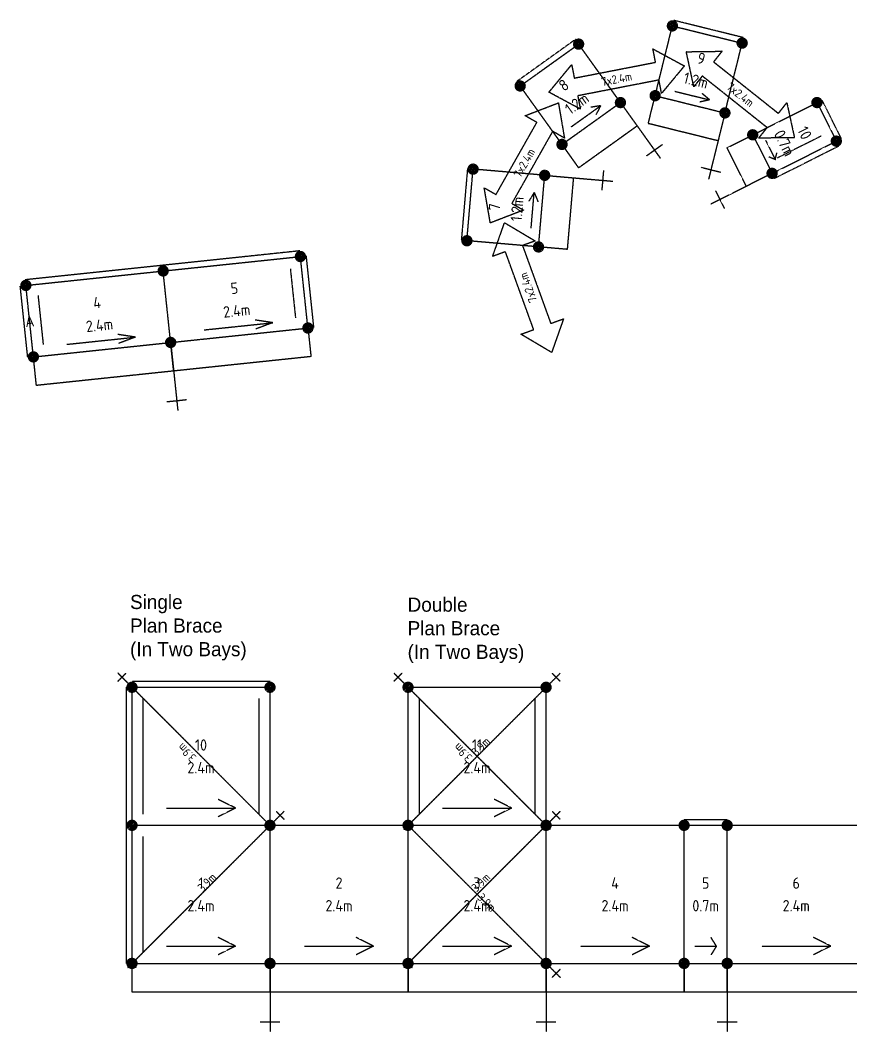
# Model space of a CAD drawing. Header units: millimetres. Extents: x -100 to 108163, y -1208 to 29908.
# Drawn here: x 41118 to 55794, y 6030 to 23901 of the extents above; entities that cross this region are included whole.
import ezdxf
from ezdxf.enums import TextEntityAlignment as Align

# ---------------------------------------------------------------- set-up
doc = ezdxf.new("R2010")
doc.units = ezdxf.units.MM
doc.linetypes.add('KwikScaf_DASHED', pattern=[3.75, 2.5, -1.25])
doc.linetypes.add('KwikScaf_Line', pattern=[1, 1, 0])
doc.layers.get('0').update_dxf_attribs({"linetype": 'CONTINUOUS'})
doc.layers.add('KwikScaf Schematic', color=7, linetype='CONTINUOUS')
doc.styles.add('ARCH', font='archd.shx', dxfattribs={"height": 250})
doc.styles.add('KwikScaf ISO', font='isocp.shx')

msp = doc.modelspace()

# ---------------------------------------------------------------- linework, layer by layer
at = {"layer": 'KwikScaf Schematic', "color": 2, "linetype": 'KwikScaf_Line'}
for p, q in [((52338, 22568), (52642, 23801)), ((52642, 23801), (53875, 23496)), ((49952, 22739), (50985, 23478)), ((51724, 22446), (50985, 23478)), ((53571, 22263), (53875, 23496)), ((50692, 21707), (49952, 22739)), ((52216, 22075), (52338, 22568)), ((52338, 22568), (53571, 22263)), ((52684, 22646), (53300, 22494)), ((53300, 22494), (53165, 22609)), ((50692, 21707), (51724, 22446)), ((50857, 22020), (51374, 22390)), ((51374, 22390), (51198, 22362)), ((51374, 22390), (51291, 22233)), ((51724, 22446), (52020, 22033)), ((53300, 22494), (53127, 22455)), ((53571, 22263), (53449, 21770)), ((52020, 22033), (50987, 21293)), ((52020, 22033), (52427, 21464)), ((53449, 21770), (52216, 22075)), ((50987, 21293), (50692, 21707)), ((52183, 21504), (52468, 21708)), ((53449, 21770), (53281, 21091)), ((49011, 20005), (49120, 21270)), ((50386, 21161), (49120, 21270)), ((53153, 21302), (53493, 21218)), ((50277, 19896), (50386, 21161)), ((50386, 21161), (50892, 21117)), ((50892, 21117), (50783, 19852)), ((50892, 21117), (51589, 21057)), ((51400, 20898), (51430, 21247)), ((50200, 20858), (50107, 20707)), ((50146, 20226), (50200, 20858)), ((50200, 20858), (50266, 20693)), ((50277, 19896), (49011, 20005)), ((50783, 19852), (50277, 19896))]:
    msp.add_line(p, q, dxfattribs=at)
at = {"layer": 'KwikScaf Schematic', "color": 2, "linetype": 'KwikScaf_DASHED'}
for p, q in [((53899, 23593), (52666, 23898)), ((50927, 23560), (49894, 22820)), ((49021, 21279), (48912, 20013))]:
    msp.add_line(p, q, dxfattribs=at)
at = {"layer": 'KwikScaf Schematic', "color": 1, "linetype": 'KwikScaf_Line'}
for p, q in [((52344, 23158), (52299, 23394)), ((52299, 23394), (52854, 23094)), ((52888, 23344), (53519, 23353)), ((53021, 22727), (52888, 23344)), ((53519, 23353), (53370, 23165)), ((50460, 22629), (50862, 23115)), ((50862, 23115), (50908, 22879)), ((50908, 22879), (52344, 23158)), ((52854, 23094), (52451, 22609)), ((53370, 23165), (54515, 22255)), ((53171, 22915), (53021, 22727)), ((54316, 22004), (53171, 22915)), ((52405, 22844), (50969, 22565)), ((52451, 22609), (52405, 22844)), ((51015, 22330), (50460, 22629)), ((50969, 22565), (51015, 22330)), ((50038, 22214), (50627, 22441)), ((50627, 22441), (50734, 21819)), ((54515, 22255), (54664, 22443)), ((54664, 22443), (54798, 21826)), ((50247, 22095), (50038, 22214)), ((49526, 20822), (50247, 22095)), ((54167, 21817), (54316, 22004)), ((50525, 21938), (49804, 20665)), ((50734, 21819), (50525, 21938)), ((54798, 21826), (54167, 21817)), ((49425, 20319), (49317, 20941)), ((49317, 20941), (49526, 20822)), ((49804, 20665), (50013, 20546)), ((50013, 20546), (49425, 20319)), ((49467, 19729), (49676, 20324)), ((49676, 20324), (50219, 20001)), ((50219, 20001), (49993, 19920)), ((49993, 19920), (50492, 18544)), ((43643, 19471), (46069, 19726)), ((46202, 18463), (46069, 19726)), ((49692, 19810), (49467, 19729)), ((50191, 18435), (49692, 19810)), ((41218, 19216), (43643, 19471)), ((43776, 18208), (43643, 19471)), ((41351, 17953), (41218, 19216)), ((45579, 18557), (45267, 18604)), ((50492, 18544), (50718, 18626)), ((50718, 18626), (50508, 18031)), ((43776, 18208), (46202, 18463)), ((44366, 18430), (45579, 18557)), ((45579, 18557), (45284, 18446)), ((46202, 18463), (46255, 17958)), ((49965, 18353), (50191, 18435)), ((41940, 18175), (43153, 18302)), ((43153, 18302), (42842, 18349)), ((43153, 18302), (42858, 18191)), ((50508, 18031), (49965, 18353)), ((41351, 17953), (43776, 18208)), ((43776, 18208), (43829, 17703)), ((43829, 17703), (43776, 18208)), ((41404, 17448), (41351, 17953)), ((46255, 17958), (43829, 17703)), ((43829, 17703), (41404, 17448)), ((43829, 17703), (43902, 17007)), ((43710, 17162), (44058, 17199))]:
    msp.add_line(p, q, dxfattribs=at)
at = {"layer": 'KwikScaf Schematic', "color": 4, "linetype": 'KwikScaf_Line'}
for p, q in [((54062, 21876), (55197, 22446)), ((55197, 22446), (55539, 21765)), ((53608, 21648), (54062, 21876)), ((54062, 21876), (54404, 21195)), ((53950, 20967), (53608, 21648)), ((54289, 21777), (54460, 21437)), ((54404, 21195), (55539, 21765)), ((54460, 21437), (54346, 21486)), ((54460, 21437), (54488, 21557)), ((54404, 21195), (53950, 20967)), ((53950, 20967), (53324, 20653)), ((53402, 20888), (53559, 20575)), ((52849, 9677), (53611, 9677)), ((53611, 7238), (53611, 9677)), ((53420, 7543), (53325, 7695)), ((53039, 7543), (53420, 7543)), ((53420, 7543), (53325, 7390)), ((52849, 7238), (53611, 7238)), ((52849, 6730), (52849, 7238)), ((53611, 7238), (53611, 6730)), ((53611, 6730), (52849, 6730)), ((53611, 6730), (53611, 6030)), ((53436, 6205), (53786, 6205))]:
    msp.add_line(p, q, dxfattribs=at)
at = {"layer": 'KwikScaf Schematic', "color": 4, "linetype": 'KwikScaf_DASHED'}
for p, q in [((55628, 21810), (55286, 22491)), ((55270, 21854), (54493, 21464)), ((55584, 21676), (54449, 21106)), ((53611, 9777), (52849, 9777))]:
    msp.add_line(p, q, dxfattribs=at)
at = {"layer": 'KwikScaf Schematic', "color": 1, "linetype": 'KwikScaf_DASHED'}
for p, q in [((46058, 19826), (43633, 19570)), ((46168, 19737), (46301, 18474)), ((43633, 19570), (41207, 19315)), ((45891, 19506), (45982, 18641)), ((41251, 17942), (41118, 19205)), ((41529, 18173), (41438, 19038))]:
    msp.add_line(p, q, dxfattribs=at)
at = {"layer": 'KwikScaf Schematic', "color": 3, "linetype": 'KwikScaf_Line'}
for p, q in [((45602, 9606), (42845, 12364)), ((42845, 12222), (42986, 12364)), ((50480, 9606), (47723, 12364)), ((47723, 12222), (47864, 12364)), ((47900, 9606), (50658, 12364)), ((50516, 12364), (50658, 12222)), ((43093, 12116), (45532, 12116)), ((43093, 9677), (43093, 12116)), ((45532, 9677), (45532, 12116)), ((47971, 12116), (50410, 12116)), ((47971, 9677), (47971, 12116)), ((50410, 9677), (50410, 12116)), ((44922, 9982), (44617, 10134)), ((49800, 9982), (49495, 10134)), ((43022, 7167), (45780, 9925)), ((43702, 9982), (44922, 9982)), ((44922, 9982), (44617, 9829)), ((45638, 9925), (45780, 9783)), ((47900, 7167), (50658, 9925)), ((48580, 9982), (49800, 9982)), ((49800, 9982), (49495, 9829)), ((50516, 9925), (50658, 9783)), ((43093, 9677), (45532, 9677)), ((43093, 7238), (43093, 9677)), ((45461, 9606), (45602, 9747)), ((45532, 7238), (45532, 9677)), ((45532, 9677), (47971, 9677)), ((47900, 9747), (50658, 6990)), ((48041, 9747), (47900, 9606)), ((47900, 9747), (48041, 9606)), ((47971, 7238), (47971, 9677)), ((47971, 9677), (50410, 9677)), ((50339, 9606), (50480, 9747)), ((50410, 9677), (52849, 9677)), ((50410, 7238), (50410, 9677)), ((52849, 7238), (52849, 9677)), ((53611, 9677), (56050, 9677)), ((44922, 7543), (44617, 7695)), ((47361, 7543), (47056, 7695)), ((49800, 7543), (49495, 7695)), ((52239, 7543), (51934, 7695)), ((55440, 7543), (55135, 7695)), ((43702, 7543), (44922, 7543)), ((44922, 7543), (44617, 7390)), ((46141, 7543), (47361, 7543)), ((47361, 7543), (47056, 7390)), ((48580, 7543), (49800, 7543)), ((49800, 7543), (49495, 7390)), ((51019, 7543), (52239, 7543)), ((52239, 7543), (51934, 7390)), ((54220, 7543), (55440, 7543)), ((55440, 7543), (55135, 7390)), ((43022, 7308), (43163, 7167)), ((43093, 7238), (45532, 7238)), ((43093, 6730), (43093, 7238)), ((45532, 7238), (45532, 6730)), ((45532, 7238), (47971, 7238)), ((45532, 6730), (45532, 7238)), ((47900, 7308), (48041, 7167)), ((47971, 7238), (47971, 6730)), ((47971, 7238), (50410, 7238)), ((47971, 6730), (47971, 7238)), ((50410, 7238), (52849, 7238)), ((50410, 6730), (50410, 7238)), ((50410, 7238), (50410, 6730)), ((52849, 7238), (52849, 6730)), ((53611, 7238), (56050, 7238)), ((53611, 6730), (53611, 7238)), ((50658, 7131), (50516, 6990)), ((45532, 6730), (43093, 6730)), ((45532, 6730), (45532, 6030)), ((47971, 6730), (45532, 6730)), ((50410, 6730), (47971, 6730)), ((52849, 6730), (50410, 6730)), ((50410, 6730), (50410, 6030)), ((56050, 6730), (53611, 6730)), ((45357, 6205), (45707, 6205)), ((50235, 6205), (50585, 6205))]:
    msp.add_line(p, q, dxfattribs=at)
at = {"layer": 'KwikScaf Schematic', "color": 3, "linetype": 'KwikScaf_DASHED'}
for p, q in [((45532, 12216), (43093, 12216)), ((42993, 9677), (42993, 12116)), ((43293, 9877), (43293, 11916)), ((45332, 11916), (45332, 9877)), ((48171, 9877), (48171, 11916)), ((50210, 11916), (50210, 9877)), ((42993, 7238), (42993, 9677)), ((43293, 7438), (43293, 9477))]:
    msp.add_line(p, q, dxfattribs=at)
at = {"layer": 'KwikScaf Schematic', "color": 2, "linetype": 'KwikScaf_Line', "const_width": 100}
for points in [[(52654, 23849, -0.198912), (52685, 23827, -0.198912), (52691, 23789, -0.198912), (52668, 23758, -0.198912), (52630, 23752, -0.198912), (52599, 23775, -0.198912), (52594, 23813, -0.198912), (52616, 23844, -0.198912)], [(53887, 23545, -0.198912), (53918, 23522, -0.198912), (53924, 23484, -0.198912), (53901, 23453, -0.198912), (53863, 23448, -0.198912), (53832, 23470, -0.198912), (53826, 23508, -0.198912), (53849, 23539, -0.198912)], [(50956, 23519, -0.198912), (50993, 23528, -0.198912), (51025, 23508, -0.198912), (51034, 23470, -0.198912), (51014, 23438, -0.198912), (50977, 23429, -0.198912), (50944, 23449, -0.198912), (50935, 23487, -0.198912)], [(49923, 22780, -0.198912), (49960, 22788, -0.198912), (49993, 22768, -0.198912), (50002, 22731, -0.198912), (49981, 22698, -0.198912), (49944, 22690, -0.198912), (49912, 22710, -0.198912), (49903, 22747, -0.198912)], [(51695, 22486, -0.198912), (51732, 22495, -0.198912), (51765, 22475, -0.198912), (51773, 22438, -0.198912), (51753, 22405, -0.198912), (51716, 22397, -0.198912), (51683, 22417, -0.198912), (51675, 22454, -0.198912)], [(52350, 22616, -0.198912), (52380, 22594, -0.198912), (52386, 22556, -0.198912), (52363, 22525, -0.198912), (52326, 22519, -0.198912), (52295, 22542, -0.198912), (52289, 22580, -0.198912), (52312, 22611, -0.198912)], [(53583, 22312, -0.198912), (53613, 22289, -0.198912), (53619, 22251, -0.198912), (53596, 22221, -0.198912), (53559, 22215, -0.198912), (53528, 22237, -0.198912), (53522, 22275, -0.198912), (53545, 22306, -0.198912)], [(50662, 21747, -0.198912), (50700, 21756, -0.198912), (50732, 21736, -0.198912), (50741, 21698, -0.198912), (50721, 21666, -0.198912), (50683, 21657, -0.198912), (50651, 21677, -0.198912), (50642, 21715, -0.198912)], [(49070, 21274, -0.198912), (49088, 21308, -0.198912), (49125, 21320, -0.198912), (49159, 21302, -0.198912), (49170, 21266, -0.198912), (49152, 21232, -0.198912), (49116, 21220, -0.198912), (49082, 21238, -0.198912)], [(50227, 19900, -0.198912), (50244, 19934, -0.198912), (50281, 19945, -0.198912), (50315, 19928, -0.198912), (50326, 19891, -0.198912), (50309, 19857, -0.198912), (50272, 19846, -0.198912), (50238, 19863, -0.198912)]]:
    msp.add_lwpolyline(points, format="xyb", close=True, dxfattribs=at)
at = {"layer": 'KwikScaf Schematic', "color": 4, "linetype": 'KwikScaf_Line', "const_width": 100}
for points in [[(55242, 22468, -0.198912), (55244, 22430, -0.198912), (55219, 22401, -0.198912), (55181, 22399, -0.198912), (55152, 22424, -0.198912), (55149, 22462, -0.198912), (55174, 22491, -0.198912), (55213, 22493, -0.198912)], [(54107, 21899, -0.198912), (54109, 21861, -0.198912), (54084, 21832, -0.198912), (54046, 21829, -0.198912), (54017, 21854, -0.198912), (54014, 21892, -0.198912), (54039, 21921, -0.198912), (54078, 21924, -0.198912)], [(55583, 21787, -0.198912), (55586, 21749, -0.198912), (55561, 21720, -0.198912), (55523, 21718, -0.198912), (55494, 21743, -0.198912), (55491, 21781, -0.198912), (55516, 21810, -0.198912), (55554, 21812, -0.198912)], [(52849, 7288, -0.198912), (52884, 7273, -0.198912), (52899, 7238, -0.198912), (52884, 7202, -0.198912), (52849, 7188, -0.198912), (52813, 7202, -0.198912), (52799, 7238, -0.198912), (52813, 7273, -0.198912)]]:
    msp.add_lwpolyline(points, format="xyb", close=True, dxfattribs=at)
at = {"layer": 'KwikScaf Schematic', "color": 4, "linetype": 'KwikScaf_Line'}
for points in [[(54448, 21218, 100, 100, -0.198912), (54451, 21180, 100, 100, -0.198912), (54426, 21151, 100, 100, -0.198912), (54388, 21148, 100, 100, -0.198912), (54359, 21173, 100, 100, -0.198912), (54356, 21211, 100, 100, -0.198912), (54381, 21240, 100, 100, -0.198912), (54419, 21243, 100, 100, -0.198912)], [(52849, 9727, 100, 100, -0.198912), (52884, 9712, 100, 100, -0.198912), (52899, 9677, 100, 100, -0.198912), (52884, 9641, 100, 100, -0.198912), (52849, 9627, 100, 100, -0.198912), (52813, 9641, 100, 100, -0.198912), (52799, 9677, 100, 100, -0.198912), (52813, 9712, 100, 100, -0.198912)], [(53611, 9727, 100, 100, -0.198912), (53646, 9712, 100, 100, -0.198912), (53661, 9677, 100, 100, -0.198912), (53646, 9641, 100, 100, -0.198912), (53611, 9627, 100, 100, -0.198912), (53575, 9641, 100, 100, -0.198912), (53561, 9677, 100, 100, -0.198912), (53575, 9712, 100, 100, -0.198912)], [(53611, 7288, 100, 100, -0.198912), (53646, 7273, 100, 100, -0.198912), (53661, 7238, 100, 100, -0.198912), (53646, 7202, 100, 100, -0.198912), (53611, 7188, 100, 100, -0.198912), (53575, 7202, 100, 100, -0.198912), (53561, 7238, 100, 100, -0.198912), (53575, 7273, 100, 100, -0.198912)]]:
    msp.add_lwpolyline(points, format="xyseb", close=True, dxfattribs=at)
at = {"layer": 'KwikScaf Schematic', "color": 2, "linetype": 'KwikScaf_Line'}
for points in [[(50336, 21165, 100, 100, -0.198912), (50353, 21199, 100, 100, -0.198912), (50390, 21211, 100, 100, -0.198912), (50424, 21193, 100, 100, -0.198912), (50435, 21157, 100, 100, -0.198912), (50418, 21123, 100, 100, -0.198912), (50381, 21111, 100, 100, -0.198912), (50347, 21129, 100, 100, -0.198912)], [(48961, 20009, 100, 100, -0.198912), (48979, 20043, 100, 100, -0.198912), (49016, 20055, 100, 100, -0.198912), (49050, 20037, 100, 100, -0.198912), (49061, 20000, 100, 100, -0.198912), (49043, 19966, 100, 100, -0.198912), (49007, 19955, 100, 100, -0.198912), (48973, 19973, 100, 100, -0.198912)]]:
    msp.add_lwpolyline(points, format="xyseb", close=True, dxfattribs=at)
at = {"layer": 'KwikScaf Schematic', "color": 1, "linetype": 'KwikScaf_Line'}
for points in [[(46064, 19776, 100, 100, -0.198912), (46100, 19765, 100, 100, -0.198912), (46119, 19731, 100, 100, -0.198912), (46108, 19695, 100, 100, -0.198912), (46074, 19676, 100, 100, -0.198912), (46037, 19687, 100, 100, -0.198912), (46019, 19721, 100, 100, -0.198912), (46030, 19758, 100, 100, -0.198912)], [(43638, 19521, 100, 100, -0.198912), (43675, 19510, 100, 100, -0.198912), (43693, 19476, 100, 100, -0.198912), (43682, 19440, 100, 100, -0.198912), (43649, 19421, 100, 100, -0.198912), (43612, 19432, 100, 100, -0.198912), (43594, 19466, 100, 100, -0.198912), (43604, 19502, 100, 100, -0.198912)], [(43638, 19521, 100, 100, -0.198912), (43675, 19510, 100, 100, -0.198912), (43693, 19476, 100, 100, -0.198912), (43682, 19440, 100, 100, -0.198912), (43649, 19421, 100, 100, -0.198912), (43612, 19432, 100, 100, -0.198912), (43594, 19466, 100, 100, -0.198912), (43604, 19502, 100, 100, -0.198912)], [(41212, 19266, 100, 100, -0.198912), (41249, 19255, 100, 100, -0.198912), (41267, 19221, 100, 100, -0.198912), (41257, 19184, 100, 100, -0.198912), (41223, 19166, 100, 100, -0.198912), (41186, 19177, 100, 100, -0.198912), (41168, 19211, 100, 100, -0.198912), (41179, 19247, 100, 100, -0.198912)], [(46197, 18513, 100, 100, -0.198912), (46233, 18502, 100, 100, -0.198912), (46251, 18468, 100, 100, -0.198912), (46241, 18432, 100, 100, -0.198912), (46207, 18413, 100, 100, -0.198912), (46170, 18424, 100, 100, -0.198912), (46152, 18458, 100, 100, -0.198912), (46163, 18495, 100, 100, -0.198912)], [(43771, 18258, 100, 100, -0.198912), (43808, 18247, 100, 100, -0.198912), (43826, 18213, 100, 100, -0.198912), (43815, 18177, 100, 100, -0.198912), (43781, 18158, 100, 100, -0.198912), (43745, 18169, 100, 100, -0.198912), (43726, 18203, 100, 100, -0.198912), (43737, 18239, 100, 100, -0.198912)]]:
    msp.add_lwpolyline(points, format="xyseb", close=True, dxfattribs=at)
at = {"layer": 'KwikScaf Schematic', "color": 1, "linetype": 'KwikScaf_Line', "const_width": 100}
for points in [[(43771, 18258, -0.198912), (43808, 18247, -0.198912), (43826, 18213, -0.198912), (43815, 18177, -0.198912), (43781, 18158, -0.198912), (43745, 18169, -0.198912), (43726, 18203, -0.198912), (43737, 18239, -0.198912)], [(41345, 18003, -0.198912), (41382, 17992, -0.198912), (41400, 17958, -0.198912), (41389, 17921, -0.198912), (41356, 17903, -0.198912), (41319, 17914, -0.198912), (41301, 17948, -0.198912), (41312, 17984, -0.198912)]]:
    msp.add_lwpolyline(points, format="xyb", close=True, dxfattribs=at)
at = {"layer": 'KwikScaf Schematic', "color": 3, "linetype": 'KwikScaf_Line'}
for points in [[(43093, 12166, 100, 100, -0.198912), (43128, 12151, 100, 100, -0.198912), (43143, 12116, 100, 100, -0.198912), (43128, 12080, 100, 100, -0.198912), (43093, 12066, 100, 100, -0.198912), (43057, 12080, 100, 100, -0.198912), (43043, 12116, 100, 100, -0.198912), (43057, 12151, 100, 100, -0.198912)], [(47971, 12166, 100, 100, -0.198912), (48006, 12151, 100, 100, -0.198912), (48021, 12116, 100, 100, -0.198912), (48006, 12080, 100, 100, -0.198912), (47971, 12066, 100, 100, -0.198912), (47935, 12080, 100, 100, -0.198912), (47921, 12116, 100, 100, -0.198912), (47935, 12151, 100, 100, -0.198912)], [(43093, 9727, 100, 100, -0.198912), (43128, 9712, 100, 100, -0.198912), (43143, 9677, 100, 100, -0.198912), (43128, 9641, 100, 100, -0.198912), (43093, 9627, 100, 100, -0.198912), (43057, 9641, 100, 100, -0.198912), (43043, 9677, 100, 100, -0.198912), (43057, 9712, 100, 100, -0.198912)], [(45532, 9727, 100, 100, -0.198912), (45567, 9712, 100, 100, -0.198912), (45582, 9677, 100, 100, -0.198912), (45567, 9641, 100, 100, -0.198912), (45532, 9627, 100, 100, -0.198912), (45496, 9641, 100, 100, -0.198912), (45482, 9677, 100, 100, -0.198912), (45496, 9712, 100, 100, -0.198912)], [(45532, 9727, 100, 100, -0.198912), (45567, 9712, 100, 100, -0.198912), (45582, 9677, 100, 100, -0.198912), (45567, 9641, 100, 100, -0.198912), (45532, 9627, 100, 100, -0.198912), (45496, 9641, 100, 100, -0.198912), (45482, 9677, 100, 100, -0.198912), (45496, 9712, 100, 100, -0.198912)], [(47971, 9727, 100, 100, -0.198912), (48006, 9712, 100, 100, -0.198912), (48021, 9677, 100, 100, -0.198912), (48006, 9641, 100, 100, -0.198912), (47971, 9627, 100, 100, -0.198912), (47935, 9641, 100, 100, -0.198912), (47921, 9677, 100, 100, -0.198912), (47935, 9712, 100, 100, -0.198912)], [(50410, 9727, 100, 100, -0.198912), (50445, 9712, 100, 100, -0.198912), (50460, 9677, 100, 100, -0.198912), (50445, 9641, 100, 100, -0.198912), (50410, 9627, 100, 100, -0.198912), (50374, 9641, 100, 100, -0.198912), (50360, 9677, 100, 100, -0.198912), (50374, 9712, 100, 100, -0.198912)], [(50410, 9727, 100, 100, -0.198912), (50445, 9712, 100, 100, -0.198912), (50460, 9677, 100, 100, -0.198912), (50445, 9641, 100, 100, -0.198912), (50410, 9627, 100, 100, -0.198912), (50374, 9641, 100, 100, -0.198912), (50360, 9677, 100, 100, -0.198912), (50374, 9712, 100, 100, -0.198912)], [(53611, 9727, 100, 100, -0.198912), (53646, 9712, 100, 100, -0.198912), (53661, 9677, 100, 100, -0.198912), (53646, 9641, 100, 100, -0.198912), (53611, 9627, 100, 100, -0.198912), (53575, 9641, 100, 100, -0.198912), (53561, 9677, 100, 100, -0.198912), (53575, 9712, 100, 100, -0.198912)], [(45532, 7288, 100, 100, -0.198912), (45567, 7273, 100, 100, -0.198912), (45582, 7238, 100, 100, -0.198912), (45567, 7202, 100, 100, -0.198912), (45532, 7188, 100, 100, -0.198912), (45496, 7202, 100, 100, -0.198912), (45482, 7238, 100, 100, -0.198912), (45496, 7273, 100, 100, -0.198912)], [(47971, 7288, 100, 100, -0.198912), (48006, 7273, 100, 100, -0.198912), (48021, 7238, 100, 100, -0.198912), (48006, 7202, 100, 100, -0.198912), (47971, 7188, 100, 100, -0.198912), (47935, 7202, 100, 100, -0.198912), (47921, 7238, 100, 100, -0.198912), (47935, 7273, 100, 100, -0.198912)], [(50410, 7288, 100, 100, -0.198912), (50445, 7273, 100, 100, -0.198912), (50460, 7238, 100, 100, -0.198912), (50445, 7202, 100, 100, -0.198912), (50410, 7188, 100, 100, -0.198912), (50374, 7202, 100, 100, -0.198912), (50360, 7238, 100, 100, -0.198912), (50374, 7273, 100, 100, -0.198912)], [(52849, 7288, 100, 100, -0.198912), (52884, 7273, 100, 100, -0.198912), (52899, 7238, 100, 100, -0.198912), (52884, 7202, 100, 100, -0.198912), (52849, 7188, 100, 100, -0.198912), (52813, 7202, 100, 100, -0.198912), (52799, 7238, 100, 100, -0.198912), (52813, 7273, 100, 100, -0.198912)]]:
    msp.add_lwpolyline(points, format="xyseb", close=True, dxfattribs=at)
at = {"layer": 'KwikScaf Schematic', "color": 3, "linetype": 'KwikScaf_Line', "const_width": 100}
for points in [[(45532, 12166, -0.198912), (45567, 12151, -0.198912), (45582, 12116, -0.198912), (45567, 12080, -0.198912), (45532, 12066, -0.198912), (45496, 12080, -0.198912), (45482, 12116, -0.198912), (45496, 12151, -0.198912)], [(50410, 12166, -0.198912), (50445, 12151, -0.198912), (50460, 12116, -0.198912), (50445, 12080, -0.198912), (50410, 12066, -0.198912), (50374, 12080, -0.198912), (50360, 12116, -0.198912), (50374, 12151, -0.198912)], [(43093, 9727, -0.198912), (43128, 9712, -0.198912), (43143, 9677, -0.198912), (43128, 9641, -0.198912), (43093, 9627, -0.198912), (43057, 9641, -0.198912), (43043, 9677, -0.198912), (43057, 9712, -0.198912)], [(45532, 9727, -0.198912), (45567, 9712, -0.198912), (45582, 9677, -0.198912), (45567, 9641, -0.198912), (45532, 9627, -0.198912), (45496, 9641, -0.198912), (45482, 9677, -0.198912), (45496, 9712, -0.198912)], [(47971, 9727, -0.198912), (48006, 9712, -0.198912), (48021, 9677, -0.198912), (48006, 9641, -0.198912), (47971, 9627, -0.198912), (47935, 9641, -0.198912), (47921, 9677, -0.198912), (47935, 9712, -0.198912)], [(47971, 9727, -0.198912), (48006, 9712, -0.198912), (48021, 9677, -0.198912), (48006, 9641, -0.198912), (47971, 9627, -0.198912), (47935, 9641, -0.198912), (47921, 9677, -0.198912), (47935, 9712, -0.198912)], [(50410, 9727, -0.198912), (50445, 9712, -0.198912), (50460, 9677, -0.198912), (50445, 9641, -0.198912), (50410, 9627, -0.198912), (50374, 9641, -0.198912), (50360, 9677, -0.198912), (50374, 9712, -0.198912)], [(52849, 9727, -0.198912), (52884, 9712, -0.198912), (52899, 9677, -0.198912), (52884, 9641, -0.198912), (52849, 9627, -0.198912), (52813, 9641, -0.198912), (52799, 9677, -0.198912), (52813, 9712, -0.198912)], [(43093, 7288, -0.198912), (43128, 7273, -0.198912), (43143, 7238, -0.198912), (43128, 7202, -0.198912), (43093, 7188, -0.198912), (43057, 7202, -0.198912), (43043, 7238, -0.198912), (43057, 7273, -0.198912)], [(45532, 7288, -0.198912), (45567, 7273, -0.198912), (45582, 7238, -0.198912), (45567, 7202, -0.198912), (45532, 7188, -0.198912), (45496, 7202, -0.198912), (45482, 7238, -0.198912), (45496, 7273, -0.198912)], [(47971, 7288, -0.198912), (48006, 7273, -0.198912), (48021, 7238, -0.198912), (48006, 7202, -0.198912), (47971, 7188, -0.198912), (47935, 7202, -0.198912), (47921, 7238, -0.198912), (47935, 7273, -0.198912)], [(50410, 7288, -0.198912), (50445, 7273, -0.198912), (50460, 7238, -0.198912), (50445, 7202, -0.198912), (50410, 7188, -0.198912), (50374, 7202, -0.198912), (50360, 7238, -0.198912), (50374, 7273, -0.198912)], [(53611, 7288, -0.198912), (53646, 7273, -0.198912), (53661, 7238, -0.198912), (53646, 7202, -0.198912), (53611, 7188, -0.198912), (53575, 7202, -0.198912), (53561, 7238, -0.198912), (53575, 7273, -0.198912)]]:
    msp.add_lwpolyline(points, format="xyb", close=True, dxfattribs=at)

# ---------------------------------------------------------------- texts
at = {"char_height": 250, "attachment_point": 1, "style": 'ARCH'}
for s, insert, width in [('Single^JPlan Brace^J(In Two Bays)', (43058, 13748), 2599.05), ('Double\\PPlan Brace^J(In Two Bays)', (47963, 13701), 3248.82)]:
    msp.add_mtext(s, dxfattribs=dict(at, insert=insert, width=width))
at = {"layer": 'KwikScaf Schematic', "style": 'KwikScaf ISO'}
for s, height, rotation, p in [('9', 200, 346.1274, (53154, 23226)), ('7x2.4m', 150, 10.9945, (51657, 22862)), ('1.2m', 200, 346.1274, (53058, 22838)), ('8', 200, 35.6008, (50722, 22755)), ('7x2.4m', 150, 321.5211, (53843, 22585)), ('1.2m', 200, 35.6008, (50955, 22430)), ('10', 200, 296.6539, (54979, 21910)), ('0.7m', 200, 296.6539, (54622, 21731)), ('7x2.4m', 150, 60.4679, (50026, 21380)), ('1.2m', 200, 85.0742, (49898, 20566)), ('7', 200, 85.0742, (49499, 20600)), ('7x2.4m', 150, 109.9413, (50092, 19177)), ('5', 200, 6.0032, (44902, 19166)), ('4', 200, 6.0032, (42476, 18911)), ('2.4m', 200, 6.0032, (44943, 18768)), ('A', 200, 6.0032, (41284, 18584)), ('2.4m', 200, 6.0032, (42518, 18513))]:
    msp.add_text(s, height=height, rotation=rotation, dxfattribs=at).set_placement(p, align=Align.MIDDLE_CENTER)
for rotation, p in [(135, (44114, 11017)), (135, (48992, 11017)), (45, (49310, 11017)), (45, (44471, 8617)), (45, (49310, 8617)), (315, (49310, 8259))]:
    msp.add_text('3.9m', height=150, rotation=rotation, dxfattribs=at).set_placement(p, align=Align.CENTER)
for s, p in [('10', (44312, 11096)), ('11', (49190, 11096)), ('2.4m', (44312, 10696)), ('2.4m', (49190, 10696)), ('1', (44312, 8657)), ('2', (46751, 8657)), ('3', (49190, 8657)), ('4', (51629, 8657)), ('5', (53230, 8657)), ('6', (54830, 8657)), ('2.4m', (44312, 8257)), ('2.4m', (46751, 8257)), ('2.4m', (49190, 8257)), ('2.4m', (51629, 8257)), ('0.7m', (53230, 8257)), ('2.4m', (54830, 8257))]:
    msp.add_text(s, height=200, dxfattribs=at).set_placement(p, align=Align.MIDDLE_CENTER)

doc.saveas('drawing.dxf')
